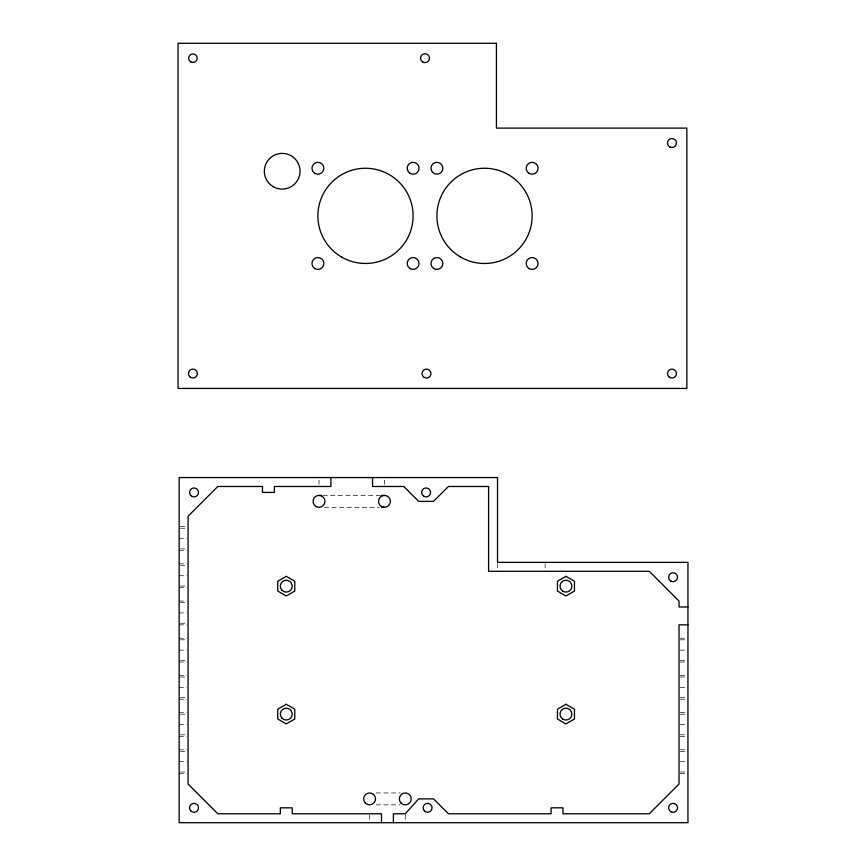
<?xml version="1.0" encoding="UTF-8"?>
<svg xmlns="http://www.w3.org/2000/svg" width="866" height="866" viewBox="0 0 866 866"><rect width="100%" height="100%" fill="white"/><g stroke="black" fill="none" stroke-linecap="round" stroke-linejoin="round"><path stroke-width="0.65" stroke-dasharray="4.33 3.25" d="M323.007 495.406L380.455 495.406M324.339 507.314L379.113 507.314M180.431 526.647L186.807 526.647M180.431 528.238L186.807 528.238M179.154 538.555L186.807 538.555M180.431 548.86L186.807 548.86M179.154 550.451L186.807 550.451M179.154 563.842L186.807 563.842M180.431 565.433L186.807 565.433M179.154 575.738L186.807 575.738M180.431 586.055L186.807 586.055M179.154 587.646L186.807 587.646M179.154 601.036L186.807 601.036M180.431 602.628L186.807 602.628M179.154 612.933L186.807 612.933M180.431 623.239L186.807 623.239M179.154 624.841L186.807 624.841M179.154 638.231L186.807 638.231M680.297 638.231L687.95 638.231M180.431 639.822L186.807 639.822M680.297 639.822L686.673 639.822M179.154 650.128L186.807 650.128M680.297 650.128L687.95 650.128M180.431 660.433L186.807 660.433M680.297 660.433L686.673 660.433M179.154 662.025L186.807 662.025M680.297 662.025L687.95 662.025M179.154 675.415L186.807 675.415M680.297 675.415L687.95 675.415M180.431 677.017L186.807 677.017M680.297 677.017L686.673 677.017M179.154 687.323L186.807 687.323M680.297 687.323L687.95 687.323M180.431 697.628L186.807 697.628M680.297 697.628L686.673 697.628M179.154 699.219L186.807 699.219M680.297 699.219L687.95 699.219M179.154 712.61L186.807 712.61M680.297 712.61L687.95 712.61M180.431 714.201L186.807 714.201M680.297 714.201L686.673 714.201M179.154 724.517L186.807 724.517M680.297 724.517L687.95 724.517M180.431 734.823L186.807 734.823M680.297 734.823L686.673 734.823M179.154 736.414L186.807 736.414M680.297 736.414L687.95 736.414M179.154 749.804L186.807 749.804M680.297 749.804L687.95 749.804M180.431 751.396L186.807 751.396M680.297 751.396L686.673 751.396M179.154 761.701L186.807 761.701M680.297 761.701L687.95 761.701M180.431 772.007L186.807 772.007M680.297 772.007L686.673 772.007M179.154 773.609L186.807 773.609M680.297 773.609L687.95 773.609M376.19 792.942L399.995 792.942M376.19 804.85L399.995 804.85M545.125 563.625L545.125 570.001M497.528 563.625L497.528 571.279M405.288 815.047L405.288 821.423M384.461 480.11L384.461 485.209M369.576 815.047L369.576 821.423M319.002 480.11L319.002 485.209"/><path stroke-width="1.3" d="M319.002 495.406L321.676 495.406M381.787 495.406L384.461 495.406M381.787 507.314L384.461 507.314M687.95 606.979L679.02 606.979L679.02 601.036L649.273 571.279L488.597 571.279L488.597 486.486L448.426 486.486L433.552 501.36L418.679 501.36L403.794 486.486L372.553 486.486L372.553 477.556M687.95 624.841L679.02 624.841L679.02 784.022L649.273 813.769L562.987 813.769L562.987 807.826L551.079 807.826L551.079 813.769L448.426 813.769L433.552 798.896L418.679 798.896L405.288 813.769L393.38 813.769L393.38 822.7M381.484 822.7L381.484 813.769L292.221 813.769L292.221 807.826L280.324 807.826L280.324 813.769L217.831 813.769L188.084 784.022L188.084 516.233L217.831 486.486L262.463 486.486L262.463 492.429L274.37 492.429L274.37 486.486L330.899 486.486L330.899 477.556M286.267 576.334L277.77 581.248L277.77 591.067L286.267 595.97L294.776 591.067L294.776 581.248L286.267 576.334M286.267 704.274L277.77 709.189L277.77 719.007L286.267 723.922L294.776 719.007L294.776 709.189L286.267 704.274M565.953 576.334L557.455 581.248L557.455 591.067L565.953 595.97L574.461 591.067L574.461 581.248L565.953 576.334M565.953 704.274L557.455 709.189L557.455 719.007L565.953 723.922L574.461 719.007L574.461 709.189L565.953 704.274M496.424 43.3L178.05 43.3L178.05 388.444L686.846 388.444L686.846 128.103L496.424 128.103L496.424 43.3M497.528 477.556L179.154 477.556L179.154 822.7L687.95 822.7L687.95 562.359L497.528 562.359L497.528 477.556M424.448 810.977A4.46 4.46 0 0 0 431.918 808.974A4.46 4.46 0 0 0 426.451 803.507A4.46 4.46 0 0 0 424.448 810.977M670.836 811.691A4.46 4.46 0 0 0 677.537 807.826A4.46 4.46 0 0 0 670.836 803.962A4.46 4.46 0 0 0 670.836 811.691M191.797 496.294A4.46 4.46 0 0 0 198.498 492.429A4.46 4.46 0 0 0 191.797 488.565A4.46 4.46 0 0 0 191.797 496.294M190.877 810.977A4.46 4.46 0 0 0 198.346 808.974A4.46 4.46 0 0 0 192.88 803.507A4.46 4.46 0 0 0 190.877 810.977M316.025 506.513A5.954 5.954 0 0 0 324.956 501.36A5.954 5.954 0 0 0 316.025 496.207A5.954 5.954 0 0 0 316.025 506.513M381.484 506.513A5.954 5.954 0 0 0 390.404 501.36A5.954 5.954 0 0 0 381.484 496.207A5.954 5.954 0 0 0 381.484 506.513M670.836 581.097A4.46 4.46 0 0 0 677.537 577.232A4.46 4.46 0 0 0 670.836 573.368A4.46 4.46 0 0 0 670.836 581.097M423.885 496.294A4.46 4.46 0 0 0 430.575 492.429A4.46 4.46 0 0 0 423.885 488.565A4.46 4.46 0 0 0 423.885 496.294M562.987 591.316A5.954 5.954 0 0 0 571.906 586.152A5.954 5.954 0 0 0 562.987 580.999A5.954 5.954 0 0 0 562.987 591.316M562.987 719.256A5.954 5.954 0 0 0 571.906 714.104A5.954 5.954 0 0 0 562.987 708.94A5.954 5.954 0 0 0 562.987 719.256M282.067 718.304A5.954 5.954 0 0 0 292.015 715.641A5.954 5.954 0 0 0 284.73 708.356A5.954 5.954 0 0 0 282.067 718.304M282.067 590.363A5.954 5.954 0 0 0 292.015 587.7A5.954 5.954 0 0 0 284.73 580.404A5.954 5.954 0 0 0 282.067 590.363M401.077 803.107A5.954 5.954 0 0 0 411.036 800.433A5.954 5.954 0 0 0 403.751 793.148A5.954 5.954 0 0 0 401.077 803.107M365.376 803.107A5.954 5.954 0 0 0 375.324 800.433A5.954 5.954 0 0 0 368.039 793.148A5.954 5.954 0 0 0 365.376 803.107M669.732 146.841A4.46 4.46 0 0 0 676.433 142.977A4.46 4.46 0 0 0 669.732 139.112A4.46 4.46 0 0 0 669.732 146.841M668.812 376.721A4.46 4.46 0 0 0 676.281 374.718A4.46 4.46 0 0 0 670.814 369.252A4.46 4.46 0 0 0 668.812 376.721M424.264 377.435A4.46 4.46 0 0 0 430.965 373.571A4.46 4.46 0 0 0 424.264 369.706A4.46 4.46 0 0 0 424.264 377.435M189.773 376.721A4.46 4.46 0 0 0 197.242 374.718A4.46 4.46 0 0 0 191.776 369.252A4.46 4.46 0 0 0 189.773 376.721M190.791 61.876A4.265 4.265 0 0 0 197.199 58.174A4.265 4.265 0 0 0 190.791 54.482A4.265 4.265 0 0 0 190.791 61.876M422.781 62.038A4.46 4.46 0 0 0 429.471 58.174A4.46 4.46 0 0 0 422.781 54.309A4.46 4.46 0 0 0 422.781 62.038M529.148 173.416A5.954 5.954 0 0 0 538.078 168.264A5.954 5.954 0 0 0 529.148 163.111A5.954 5.954 0 0 0 529.148 173.416M529.148 268.633A5.954 5.954 0 0 0 538.078 263.481A5.954 5.954 0 0 0 529.148 258.328A5.954 5.954 0 0 0 529.148 268.633M433.931 268.633A5.954 5.954 0 0 0 442.862 263.481A5.954 5.954 0 0 0 433.931 258.328A5.954 5.954 0 0 0 433.931 268.633M432.708 172.475A5.954 5.954 0 0 0 442.656 169.812A5.954 5.954 0 0 0 435.371 162.516A5.954 5.954 0 0 0 432.708 172.475M410.138 173.416A5.954 5.954 0 0 0 419.057 168.264A5.954 5.954 0 0 0 410.138 163.111A5.954 5.954 0 0 0 410.138 173.416M410.138 268.633A5.954 5.954 0 0 0 419.057 263.481A5.954 5.954 0 0 0 410.138 258.328A5.954 5.954 0 0 0 410.138 268.633M314.921 268.633A5.954 5.954 0 0 0 323.852 263.481A5.954 5.954 0 0 0 314.921 258.328A5.954 5.954 0 0 0 314.921 268.633M314.921 173.416A5.954 5.954 0 0 0 323.852 168.264A5.954 5.954 0 0 0 314.921 163.111A5.954 5.954 0 0 0 314.921 173.416M341.702 257.105A47.608 47.608 0 0 0 413.104 215.872A47.608 47.608 0 0 0 341.702 174.64A47.608 47.608 0 0 0 341.702 257.105M460.712 257.105A47.608 47.608 0 0 0 532.125 215.872A47.608 47.608 0 0 0 460.712 174.64A47.608 47.608 0 0 0 460.712 257.105M273.266 186.699A17.85 17.85 0 0 0 300.047 171.241A17.85 17.85 0 0 0 273.266 155.783A17.85 17.85 0 0 0 273.266 186.699"/></g></svg>
